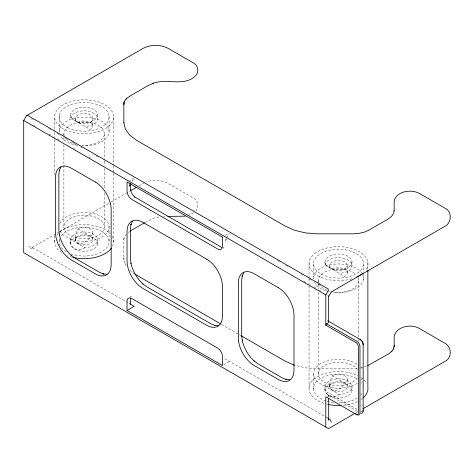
<?xml version="1.0" encoding="UTF-8"?>
<svg xmlns="http://www.w3.org/2000/svg" width="474" height="474" viewBox="0 0 474 474"><rect width="100%" height="100%" fill="white"/><g stroke="black" fill="none" stroke-linecap="round" stroke-linejoin="round"><path stroke-width="0.36" stroke-dasharray="2.37 1.78" d="M75.348 118.518L75.39 120.947M347.264 273.089L347.27 265.63A8.769 5.06 0 0 0 334.306 261.067A8.769 5.06 0 0 0 333.945 269.83A8.769 5.06 0 0 0 347.27 265.63M92.863 239.447L92.874 232.698M70.626 243.63L70.65 239.376A13.491 7.791 0 0 1 84.366 232.023A13.491 7.791 0 0 1 97.608 239.666L97.585 243.926A13.491 7.791 0 0 1 76.711 249.994A13.491 7.791 0 0 1 78.056 236.526A13.491 7.791 0 0 1 97.585 243.926M325.016 390.499L325.034 386.245A13.491 7.791 0 0 1 338.756 378.892A13.491 7.791 0 0 1 351.992 386.535L351.975 390.801A13.491 7.791 0 0 1 331.101 396.862A13.491 7.791 0 0 1 332.44 383.395A13.491 7.791 0 0 1 351.975 390.801M329.762 265.873L329.78 267.816M75.348 237.527L76.018 233.267L77.914 228.889A8.769 5.06 0 0 1 90.321 228.889A8.769 5.06 0 0 1 90.321 236.046C88.022 242.439 75.39 248.583 75.348 237.527L75.348 239.69M329.738 384.396L330.402 380.136L332.304 375.758A8.769 5.06 0 0 1 344.705 375.758A8.769 5.06 0 0 1 344.705 382.915C342.412 389.308 329.774 395.458 329.738 384.396L329.762 387.039M123.868 239.678L124.484 236.757L126.368 234.126M131.997 181.661L133.834 178.485M226.294 238.641L224.824 241.183L226.554 239.121M226.661 238.007L229.226 233.558M130.617 297.103L130.984 296.517M195.679 211.214C199.56 207.393 197.883 200.212 193.125 197.877L167.683 183.189C161.083 179.741 152.883 179.356 145.992 182.152M130.83 296.848L131.387 296.392M128.146 232.574L129.698 231.407M84.87 247.588C78.595 253.282 68.854 247.659 70.65 239.376L84.87 247.588A13.491 7.791 0 0 0 97.608 239.666M339.26 394.457C332.985 400.151 323.244 394.528 325.034 386.245L339.26 394.457A13.491 7.791 0 0 0 351.992 386.535M134.201 177.845L129.651 180.754M59.262 231.91L30.496 248.518L32.416 248.038L34.033 248.53M59.902 231.537L110.401 202.38M111.04 202.013L129.58 191.306M139.166 185.772L143.646 183.189M145.121 222.413L153.452 218.194L159.015 216.867M193.588 212.785L188.456 215.386M225.423 235.335L229.001 233.267M223.633 364.879L229.594 361.437M355.98 412.771L357.254 412.036M366.603 366.159L363.831 367.184M223.432 247.943L224.101 247.689M360.596 367.96L363.185 367.338M28.47 246.836L31.651 247.155L128.792 303.236M163.654 216.511L164.976 216.411M357.212 368.428L317.384 368.742L305.309 367.83L294.763 365.306M223.1 247.997L223.793 247.973M33.097 119.638L33.601 119.803M32.416 119.407L31.083 118.701M70.626 115.117L70.644 118.204L90.321 129.562A8.769 5.06 0 0 0 90.321 122.405A8.769 5.06 0 0 0 77.914 122.405M325.016 261.986L325.034 265.073L344.705 276.431A8.769 5.06 0 0 0 344.705 269.273A8.769 5.06 0 0 0 332.304 269.273M48.709 128.49L51.263 129.965M57.004 133.277L59.552 134.752M65.294 138.064L67.847 139.54M72.315 142.117L76.142 144.327M80.61 146.904L83.163 148.38M95.92 155.745L98.474 157.22M277.444 260.546L279.358 261.654M285.739 265.339L287.653 266.441M301.049 274.179L302.963 275.281M309.344 278.967L311.898 280.442M317.639 283.754L320.193 285.229M33.565 125.255L35.485 126.362M48.905 134.112L50.825 135.214M57.212 138.906L59.771 140.381M73.831 148.498L75.105 149.239M89.165 157.356L90.445 158.091M303.727 281.23L306.287 282.705M313.954 287.137L316.514 288.613M319.067 290.088L321.627 291.563M327.374 320.584L327.895 320.886M77.914 228.889L90.321 236.046M332.304 375.758L344.705 382.915M221.5 324.412L238.789 334.389M239.429 334.762L240.709 335.503M356.987 409.281L327.374 392.188L328.559 393.924L328.683 396.957M357.414 411.367L328.683 394.777A4.497 2.595 0 0 1 327.374 396.774M224.824 358.682L328.488 418.53M327.374 294.881L328.091 295.367M329.762 290.752L330.129 291.006M129.598 270.174L134.089 273.551M327.374 417.89L328.091 418.477M126.197 265.564L124.964 263.84L125.284 264.451L123.75 257.714L123.868 258.431M351.975 262.288A13.491 7.791 0 0 1 331.101 268.349A13.491 7.791 0 0 1 332.44 254.882A13.491 7.791 0 0 1 351.975 262.288L351.992 265.363A13.491 7.791 0 0 1 339.26 273.285M97.585 115.413A13.491 7.791 0 0 1 76.711 121.48A13.491 7.791 0 0 1 78.056 108.013A13.491 7.791 0 0 1 97.585 115.413L97.608 118.494A13.491 7.791 0 0 1 84.87 126.416M347.264 379.567L347.27 386.802A8.769 5.06 0 0 1 333.945 391.003A8.769 5.06 0 0 1 334.306 382.234A8.769 5.06 0 0 1 347.27 386.802M92.863 118.281L92.874 126.214M367.865 262.294L367.865 269.682M363.368 264.93A24.956 14.41 0 0 1 324.192 275.477A24.956 14.41 0 0 1 327.961 250.616A24.956 14.41 0 0 1 363.368 264.93L363.368 272.272M363.368 273.006L363.368 279.619M358.741 280.584L358.741 336.83M358.741 339.787L358.741 341.268M318.267 280.584L318.267 283.547M318.267 284.287L318.267 289.466M318.267 292.428L318.267 373.826M313.557 264.095L313.557 278.783A24.956 14.41 0 0 1 333.459 264.249A24.956 14.41 0 0 1 361.703 273.042M313.557 374.247L313.557 388.935M309.06 263.212L309.06 277.989M309.06 278.724L309.06 285.372M309.06 286.112L309.06 388.052M123.868 237.841L123.868 260.267M113.564 117.262A29.453 17.005 0 0 1 68.706 131.298A29.453 17.005 0 0 1 70.087 101.851A29.453 17.005 0 0 1 113.564 117.262L113.564 165.278M113.564 166.018L113.564 172.666M113.564 173.407L113.564 242.107M109.067 116.385L109.067 131.073M109.067 226.536L109.067 241.225M104.351 133.715L104.351 160.36M104.351 161.095L104.351 165.539M104.351 168.495L104.351 189.215M104.351 192.918L104.351 226.957A20.234 11.684 0 0 1 73.997 237.077A20.234 11.684 0 0 1 73.997 216.837A20.234 11.684 0 0 1 104.351 226.957M63.883 133.715L63.883 136.678M63.883 137.419L63.883 141.856M63.883 144.819L63.883 226.957M59.256 115.549L59.256 130.237M59.256 238.92L59.256 240.389M54.759 118.186L54.759 131.482M54.759 132.222L54.759 138.87M54.759 139.605L54.759 174.325M54.759 235.637L54.759 243.026M64.132 135.546A20.234 11.684 0 0 1 82.66 122.067A20.234 11.684 0 0 1 104.351 133.869A20.234 11.684 0 0 1 82.138 145.346M76.024 144.428A20.234 11.684 0 0 1 64.571 136.743M59.191 132.246A24.956 14.41 0 0 1 83.489 117.084A24.956 14.41 0 0 1 109.073 131.517A24.956 14.41 0 0 1 83.394 145.897M77.659 145.411A24.956 14.41 0 0 1 59.866 134.894M111.941 236.07A29.453 17.005 0 0 1 112.113 246.93M72.481 257.269A29.453 17.005 0 0 1 67.586 255.717M61.596 252.606A29.453 17.005 0 0 1 54.931 239.352M56.85 235.211A29.453 17.005 0 0 1 82.938 224.652A29.453 17.005 0 0 1 110.406 233.972M61.105 236.07A24.956 14.41 0 0 1 95.013 228.681A24.956 14.41 0 0 1 105.945 248.631A24.956 14.41 0 0 1 70.845 253.845M66.324 251.753A24.956 14.41 0 0 1 59.564 239.062M59.801 223.716A24.956 14.41 0 0 1 98.118 215.03A24.956 14.41 0 0 1 98.349 238.795A24.956 14.41 0 0 1 59.866 230.364M358.054 277.563A20.234 11.684 0 0 1 333.269 291.871M327.113 290.242A20.234 11.684 0 0 1 320.981 286.426M320.477 285.893A20.234 11.684 0 0 1 318.961 283.612M318.38 281.805A20.234 11.684 0 0 1 332.256 269.475A20.234 11.684 0 0 1 356.033 274.748M362.758 274.956A24.956 14.41 0 0 1 355.417 288.956A24.956 14.41 0 0 1 330.651 292.037M329.294 291.753A24.956 14.41 0 0 1 314.398 282.089M357.402 378.015A20.234 11.684 0 0 1 326.331 383.158A20.234 11.684 0 0 1 326.331 364.494A20.234 11.684 0 0 1 357.402 369.643M362.823 398.113A29.453 17.005 0 0 1 360.578 399.778M357.58 401.478A29.453 17.005 0 0 1 343.182 405.306M327.854 404.369A29.453 17.005 0 0 1 325.259 403.706M324.009 403.321A29.453 17.005 0 0 1 314.351 378.785A29.453 17.005 0 0 1 357.574 375.55M361.028 377.553A29.453 17.005 0 0 1 363.203 379.247M364.145 380.148A29.453 17.005 0 0 1 366.663 383.525M361.875 393.574A24.956 14.41 0 0 1 360.696 395.109M357.283 398.006A24.956 14.41 0 0 1 339.236 402.918M333.465 402.627A24.956 14.41 0 0 1 326.663 401.2M326.023 400.992A24.956 14.41 0 0 1 319.286 379.319A24.956 14.41 0 0 1 357.426 379.117M360.921 382.174A24.956 14.41 0 0 1 361.703 383.193M361.875 378.886A24.956 14.41 0 0 1 360.696 380.421M357.283 383.318A24.956 14.41 0 0 1 321.2 384.213A24.956 14.41 0 0 1 321.354 363.362A24.956 14.41 0 0 1 357.426 364.429M360.921 367.486A24.956 14.41 0 0 1 361.703 368.505M351.909 278.819A29.453 17.005 0 0 1 309.492 266.613A29.453 17.005 0 0 1 342.187 246.8A29.453 17.005 0 0 1 365.353 270.672M361.958 411.782A3.371 1.949 60 0 1 360.767 411.462M70.65 118.204A13.491 7.791 0 0 1 84.366 110.851A13.491 7.791 0 0 1 97.608 118.494M325.034 265.079A13.491 7.791 0 0 1 338.756 257.72A13.491 7.791 0 0 1 351.992 265.363M67.527 127.571A24.956 14.41 0 0 0 108.558 119.721A24.956 14.41 0 0 0 76.267 103.125A24.956 14.41 0 0 0 67.527 127.571M78.862 243.861A8.769 5.06 0 0 0 92.827 240.413A8.769 5.06 0 0 0 80.663 235.157A8.769 5.06 0 0 0 78.862 243.861M78.862 122.695A8.769 5.06 0 0 0 92.827 119.241A8.769 5.06 0 0 0 80.663 113.985A8.769 5.06 0 0 0 78.862 122.695"/><path stroke-width="0.71" d="M123.868 103.824L123.75 104.535L124.52 101.158L124.194 101.774L126.487 98.58L126.025 98.995L129.752 96.186L148.38 85.433L153.244 83.282L152.895 83.365C166.901 77.896 186.323 87.708 196.876 74.234C198.831 70.359 197.765 65.009 193.588 63.048L168.152 48.36C160.496 44.372 150.833 44.372 143.178 48.36L26.882 115.508L26.088 116.343L23.7 120.473L23.7 252.66L328.5 428.638L355.34 413.138M394.155 210.563L393.533 213.49L391.429 216.499L387.803 219.231L369.175 229.985L364.565 232.047L359.008 233.374L353.041 233.83L317.384 233.83L305.6 232.935L294.621 230.305L285.354 226.181L136.802 140.417L129.603 135.001L125.255 128.857L123.868 122.57M394.155 346.423L394.267 345.706L393.497 349.083L393.823 348.473L391.53 351.667L391.998 351.252L388.265 354.054L367.818 365.62M130.356 183.58L129.432 186.11L130.895 183.568M60.927 167.032L59.309 170.61L59.44 170L58.871 174.633L58.871 229.712L59.44 234.997L59.339 234.654C61.176 242.641 65.424 249.994 71.426 255.587L71.171 255.326L75.467 258.46L99.321 272.23L103.616 274.055L103.024 273.859L106.934 274.25M132.477 221.186L130.854 224.771L130.984 224.161L130.421 228.794L130.421 258.17L130.984 263.455L130.883 263.106C132.726 271.098 136.968 278.451 142.97 284.039L142.721 283.784L147.017 286.918L210.616 323.635L214.912 325.46L214.319 325.265L218.23 325.656M243.772 272.591L242.149 276.176L242.279 275.566L241.71 280.199L241.71 335.272L242.279 340.563L242.178 340.214C244.021 348.206 248.263 355.559 254.265 361.147L254.017 360.892L258.312 364.02L282.16 377.79L286.456 379.621L285.863 379.425L289.774 379.81M355.998 414.217A3.371 1.949 60 0 0 358.38 412.842L358.38 346.749A3.371 1.949 60 0 0 355.998 342.619L325.786 325.176L325.786 294.881L328.31 290.473L328.174 288.915L27.676 115.425L26.882 115.508M325.786 325.176L326.58 323.801L327.374 323.339A4.497 2.595 0 0 0 328.683 321.342L328.541 295.841M328.541 296.629L331.267 291.943L444.334 226.667C451.746 223.313 452.551 211.552 444.796 208.08L419.36 193.398C411.349 189.067 396.833 190.921 394.155 200.81L394.155 211.007M130.86 190.572L136.613 187.248M130.22 231.016L144.499 222.768M127.044 310.488L222.442 365.567L222.442 356.389A6.743 3.893 60 0 0 217.673 348.123L131.813 298.555A6.743 3.893 60 0 0 127.044 301.31L127.044 310.488L134.201 306.358L129.432 303.609M363.007 408.712L444.796 361.49C452.551 358.024 451.746 346.263 444.334 342.909L418.892 328.221C410.745 323.73 396.134 326.402 394.155 336.664L394.155 346.861M185.221 216.162L167.915 216.411M294.407 365.223L284.886 361.01L241.349 335.87M23.7 120.473L325.786 294.881M221.743 247.446L134.474 196.84L134.723 197.101L132.05 193.777L131.102 191.804L130.504 189.796L130.605 190.145L130.421 183.485M328.008 320.951L360.767 339.864A3.371 1.949 60 0 1 363.149 343.994L363.149 411.005A4.497 2.595 60 0 1 360.791 413.192M326.58 323.801L356.792 341.239A4.497 2.595 60 0 1 359.967 346.749L359.967 412.842A4.497 2.595 60 0 1 356.792 414.679L325.786 396.774L325.786 427.068M220.86 324.038L134.652 273.978M328.488 418.53L330.414 419.81L331.267 422.162M328.541 419.259L328.695 420.171L328.683 398.403M367.865 270.417L367.865 387.134A29.453 17.005 0 0 1 363.327 397.674M130.421 298.555L130.421 304.178M123.868 101.987L123.868 122.938M111.378 248.086A29.453 17.005 0 0 1 73.126 257.423M341.079 405.454A29.453 17.005 0 0 1 328.518 404.512M362.823 273.267A29.453 17.005 0 0 1 356.958 276.929M363.149 410.087A3.371 1.949 60 0 1 362.829 411.278M359.967 339.402A4.497 2.595 60 0 1 363.149 344.912M222.442 237.053L127.044 181.975L127.044 191.158A6.743 3.893 60 0 0 131.813 199.418L217.673 248.986A6.743 3.893 60 0 0 222.442 246.231L222.442 237.053M95.244 181.98L71.396 168.211A22.485 12.982 60 0 0 55.499 177.389L55.499 232.467A22.485 12.982 60 0 0 71.396 260.001L95.244 273.771A22.485 12.982 60 0 0 111.147 264.593L111.147 209.514A22.485 12.982 60 0 0 95.244 181.98M278.09 287.54L254.242 273.771A22.485 12.982 60 0 0 238.339 282.948L238.339 338.027A22.485 12.982 60 0 0 254.242 365.567L278.09 379.336A22.485 12.982 60 0 0 293.987 370.158L293.987 315.08A22.485 12.982 60 0 0 278.09 287.54M206.54 259.082L142.947 222.365A22.485 12.982 60 0 0 127.044 231.549L127.044 260.919A22.485 12.982 60 0 0 142.947 288.459L206.54 325.176A22.485 12.982 60 0 0 222.442 315.998L222.442 286.622A22.485 12.982 60 0 0 206.54 259.082"/></g></svg>
